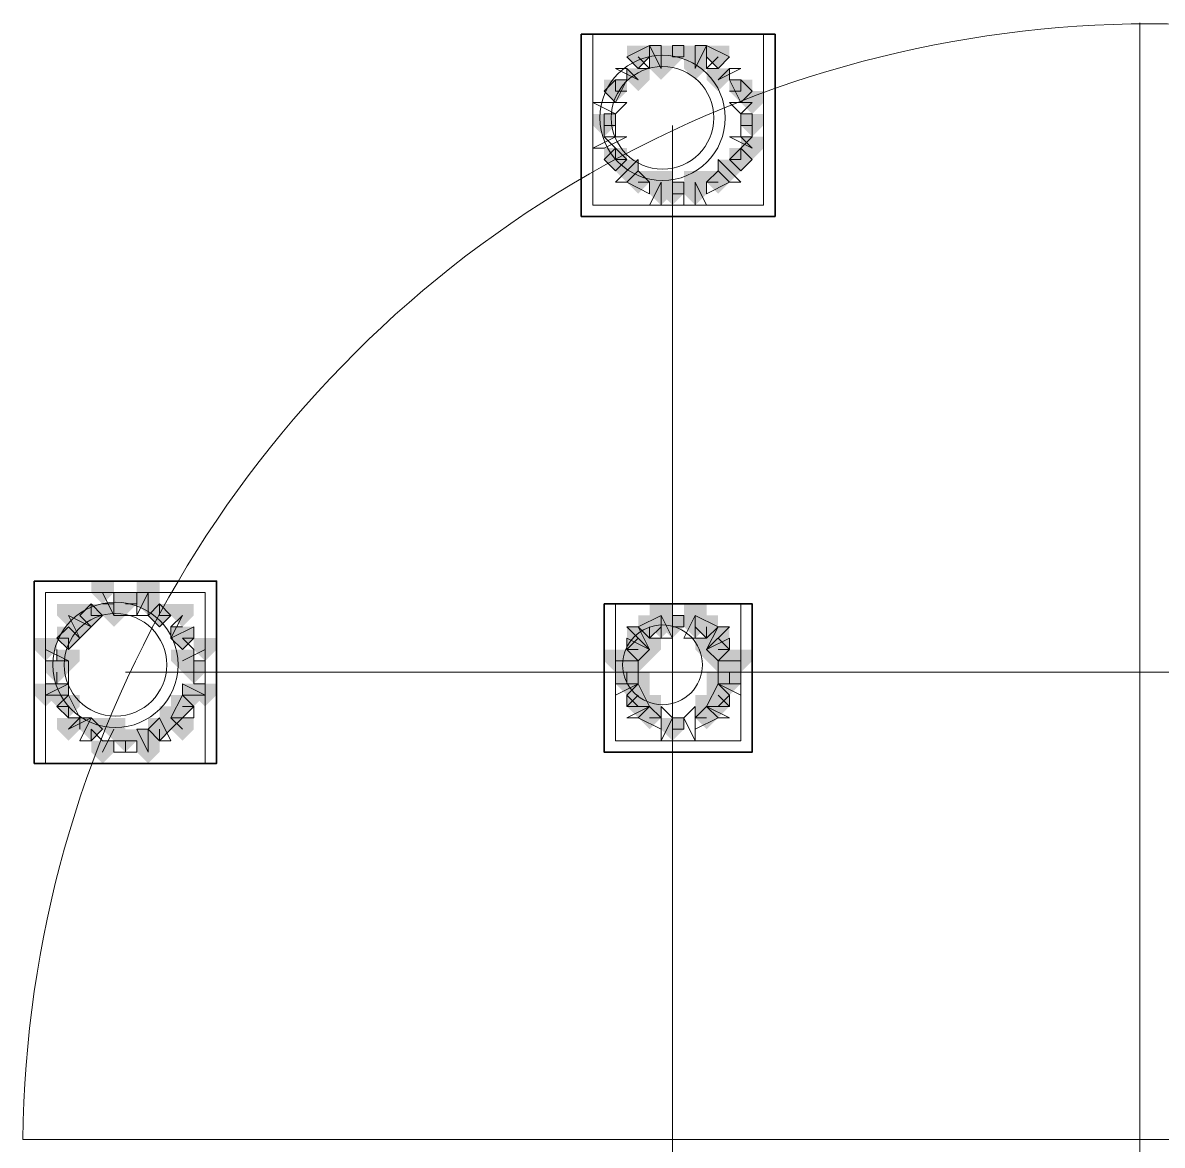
# Model space of a CAD drawing. Header units: millimetres. Extents: x 2315 to 4619, y 1334 to 1897.
# Drawn here: x 4068.01 to 4074.12, y 1541.67 to 1547.68 of the extents above; entities that cross this region are included whole.
import ezdxf

# ---------------------------------------------------------------- set-up
doc = ezdxf.new("R2010")
doc.units = ezdxf.units.MM
for name, color, linetype, true_color in [('PDF_10', 7, 'Continuous', 0x00b85c), ('PDF_AXIS', 7, 'Continuous', 0x00b85c), ('PDF_柱构件', 7, 'Continuous', 0x00b85c), ('PDF_转运站初步方案', 7, 'Continuous', 0x00b85c)]:
    doc.layers.add(name, color=color, linetype=linetype, true_color=true_color)
doc.layers.add('PDF_中心线层', color=1, linetype='Continuous')
doc.layers.add('PDF_粗实线层', color=7, linetype='Continuous')

msp = doc.modelspace()

# ---------------------------------------------------------------- hatches: boundary and pattern name
at = {"layer": 'PDF_10', "transparency": 33554559}
for points in [[(4071.3107, 1547.5601), (4071.2496, 1547.5601), (4071.2496, 1547.499), (4071.3107, 1547.4379), (4071.3718, 1547.499), (4071.3718, 1547.5601)], [(4071.3107, 1547.5601), (4071.2496, 1547.5601), (4071.2496, 1547.499), (4071.3107, 1547.4379), (4071.3718, 1547.499), (4071.3718, 1547.5601)], [(4071.4939, 1547.5601), (4071.4329, 1547.5601), (4071.4329, 1547.499), (4071.4939, 1547.4379), (4071.555, 1547.499), (4071.555, 1547.5601)], [(4071.4939, 1547.5601), (4071.4329, 1547.5601), (4071.4329, 1547.499), (4071.4939, 1547.4379), (4071.555, 1547.499), (4071.555, 1547.5601)], [(4071.7383, 1547.5601), (4071.6772, 1547.5601), (4071.6772, 1547.499), (4071.7383, 1547.4379), (4071.7993, 1547.499), (4071.7993, 1547.5601)], [(4071.7383, 1547.5601), (4071.6772, 1547.5601), (4071.6772, 1547.499), (4071.7383, 1547.4379), (4071.7993, 1547.499), (4071.7993, 1547.5601)], [(4071.1885, 1547.3768), (4071.1275, 1547.3768), (4071.1275, 1547.3157), (4071.1885, 1547.2547), (4071.2496, 1547.3157), (4071.2496, 1547.3768)], [(4071.1885, 1547.3768), (4071.1275, 1547.3768), (4071.1275, 1547.3157), (4071.1885, 1547.2547), (4071.2496, 1547.3157), (4071.2496, 1547.3768)], [(4071.8604, 1547.3768), (4071.7993, 1547.3768), (4071.7993, 1547.3157), (4071.8604, 1547.2547), (4071.9215, 1547.3157), (4071.9215, 1547.3768)], [(4071.8604, 1547.3768), (4071.7993, 1547.3768), (4071.7993, 1547.3157), (4071.8604, 1547.2547), (4071.9215, 1547.3157), (4071.9215, 1547.3768)], [(4071.1275, 1547.1936), (4071.0664, 1547.1936), (4071.0664, 1547.1325), (4071.1275, 1547.0714), (4071.1885, 1547.1325), (4071.1885, 1547.1936)], [(4071.1275, 1547.1936), (4071.0664, 1547.1936), (4071.0664, 1547.1325), (4071.1275, 1547.0714), (4071.1885, 1547.1325), (4071.1885, 1547.1936)], [(4071.9215, 1547.1936), (4071.8604, 1547.1936), (4071.8604, 1547.1325), (4071.9215, 1547.0714), (4071.9826, 1547.1325), (4071.9826, 1547.1936)], [(4071.9215, 1547.1936), (4071.8604, 1547.1936), (4071.8604, 1547.1325), (4071.9215, 1547.0714), (4071.9826, 1547.1325), (4071.9826, 1547.1936)], [(4071.1885, 1547.0103), (4071.1275, 1547.0103), (4071.1275, 1546.9493), (4071.1885, 1546.8882), (4071.2496, 1546.9493), (4071.2496, 1547.0103)], [(4071.1885, 1547.0103), (4071.1275, 1547.0103), (4071.1275, 1546.9493), (4071.1885, 1546.8882), (4071.2496, 1546.9493), (4071.2496, 1547.0103)], [(4071.8604, 1547.0103), (4071.7993, 1547.0103), (4071.7993, 1546.9493), (4071.8604, 1546.8882), (4071.9215, 1546.9493), (4071.9215, 1547.0103)], [(4071.8604, 1547.0103), (4071.7993, 1547.0103), (4071.7993, 1546.9493), (4071.8604, 1546.8882), (4071.9215, 1546.9493), (4071.9215, 1547.0103)], [(4071.3107, 1546.8882), (4071.2496, 1546.8882), (4071.2496, 1546.8271), (4071.3107, 1546.766), (4071.3718, 1546.8271), (4071.3718, 1546.8882)], [(4071.3107, 1546.8882), (4071.2496, 1546.8882), (4071.2496, 1546.8271), (4071.3107, 1546.766), (4071.3718, 1546.8271), (4071.3718, 1546.8882)], [(4071.7383, 1546.8882), (4071.6772, 1546.8882), (4071.6772, 1546.8271), (4071.7383, 1546.766), (4071.7993, 1546.8271), (4071.7993, 1546.8882)], [(4071.7383, 1546.8882), (4071.6772, 1546.8882), (4071.6772, 1546.8271), (4071.7383, 1546.766), (4071.7993, 1546.8271), (4071.7993, 1546.8882)], [(4071.4939, 1546.8271), (4071.4329, 1546.8271), (4071.4329, 1546.766), (4071.4939, 1546.7049), (4071.555, 1546.766), (4071.555, 1546.8271)], [(4071.4939, 1546.8271), (4071.4329, 1546.8271), (4071.4329, 1546.766), (4071.4939, 1546.7049), (4071.555, 1546.766), (4071.555, 1546.8271)], [(4071.4939, 1546.8271), (4071.4329, 1546.8271), (4071.4329, 1546.766), (4071.4939, 1546.7049), (4071.555, 1546.766), (4071.555, 1546.8271)], [(4068.562, 1544.6282), (4068.501, 1544.6282), (4068.501, 1544.5671), (4068.562, 1544.506), (4068.6231, 1544.5671), (4068.6231, 1544.6282)], [(4068.562, 1544.6282), (4068.501, 1544.6282), (4068.501, 1544.5671), (4068.562, 1544.506), (4068.6231, 1544.5671), (4068.6231, 1544.6282)], [(4068.562, 1544.6282), (4068.501, 1544.6282), (4068.501, 1544.5671), (4068.562, 1544.506), (4068.6231, 1544.5671), (4068.6231, 1544.6282)], [(4068.3788, 1544.5671), (4068.3177, 1544.5671), (4068.3177, 1544.506), (4068.3788, 1544.4449), (4068.4399, 1544.506), (4068.4399, 1544.5671)], [(4068.3788, 1544.5671), (4068.3177, 1544.5671), (4068.3177, 1544.506), (4068.3788, 1544.4449), (4068.4399, 1544.506), (4068.4399, 1544.5671)], [(4068.7453, 1544.5671), (4068.6842, 1544.5671), (4068.6842, 1544.506), (4068.7453, 1544.4449), (4068.8064, 1544.506), (4068.8064, 1544.5671)], [(4068.7453, 1544.5671), (4068.6842, 1544.5671), (4068.6842, 1544.506), (4068.7453, 1544.4449), (4068.8064, 1544.506), (4068.8064, 1544.5671)], [(4071.3718, 1544.506), (4071.3107, 1544.506), (4071.3107, 1544.4449), (4071.3718, 1544.3839), (4071.4329, 1544.4449), (4071.4329, 1544.506)], [(4071.3718, 1544.506), (4071.3107, 1544.506), (4071.3107, 1544.4449), (4071.3718, 1544.3839), (4071.4329, 1544.4449), (4071.4329, 1544.506)], [(4071.4939, 1544.506), (4071.4329, 1544.506), (4071.4329, 1544.4449), (4071.4939, 1544.3839), (4071.555, 1544.4449), (4071.555, 1544.506)], [(4071.4939, 1544.506), (4071.4329, 1544.506), (4071.4329, 1544.4449), (4071.4939, 1544.3839), (4071.555, 1544.4449), (4071.555, 1544.506)], [(4071.6772, 1544.506), (4071.6161, 1544.506), (4071.6161, 1544.4449), (4071.6772, 1544.3839), (4071.7383, 1544.4449), (4071.7383, 1544.506)], [(4071.6772, 1544.506), (4071.6161, 1544.506), (4071.6161, 1544.4449), (4071.6772, 1544.3839), (4071.7383, 1544.4449), (4071.7383, 1544.506)], [(4068.2566, 1544.4449), (4068.1956, 1544.4449), (4068.1956, 1544.3839), (4068.2566, 1544.3228), (4068.3177, 1544.3839), (4068.3177, 1544.4449)], [(4068.2566, 1544.4449), (4068.1956, 1544.4449), (4068.1956, 1544.3839), (4068.2566, 1544.3228), (4068.3177, 1544.3839), (4068.3177, 1544.4449)], [(4068.8675, 1544.4449), (4068.8064, 1544.4449), (4068.8064, 1544.3839), (4068.8675, 1544.3228), (4068.9285, 1544.3839), (4068.9285, 1544.4449)], [(4068.8675, 1544.4449), (4068.8064, 1544.4449), (4068.8064, 1544.3839), (4068.8675, 1544.3228), (4068.9285, 1544.3839), (4068.9285, 1544.4449)], [(4071.3107, 1544.3839), (4071.2496, 1544.3839), (4071.2496, 1544.3228), (4071.3107, 1544.2617), (4071.3718, 1544.3228), (4071.3718, 1544.3839)], [(4071.3107, 1544.3839), (4071.2496, 1544.3839), (4071.2496, 1544.3228), (4071.3107, 1544.2617), (4071.3718, 1544.3228), (4071.3718, 1544.3839)], [(4071.7383, 1544.3839), (4071.6772, 1544.3839), (4071.6772, 1544.3228), (4071.7383, 1544.2617), (4071.7993, 1544.3228), (4071.7993, 1544.3839)], [(4071.7383, 1544.3839), (4071.6772, 1544.3839), (4071.6772, 1544.3228), (4071.7383, 1544.2617), (4071.7993, 1544.3228), (4071.7993, 1544.3839)], [(4068.1956, 1544.2617), (4068.1345, 1544.2617), (4068.1345, 1544.2006), (4068.1956, 1544.1395), (4068.2566, 1544.2006), (4068.2566, 1544.2617)], [(4068.1956, 1544.2617), (4068.1345, 1544.2617), (4068.1345, 1544.2006), (4068.1956, 1544.1395), (4068.2566, 1544.2006), (4068.2566, 1544.2617)], [(4068.1956, 1544.2617), (4068.1345, 1544.2617), (4068.1345, 1544.2006), (4068.1956, 1544.1395), (4068.2566, 1544.2006), (4068.2566, 1544.2617)], [(4068.9285, 1544.2617), (4068.8675, 1544.2617), (4068.8675, 1544.2006), (4068.9285, 1544.1395), (4068.9896, 1544.2006), (4068.9896, 1544.2617)], [(4068.9285, 1544.2617), (4068.8675, 1544.2617), (4068.8675, 1544.2006), (4068.9285, 1544.1395), (4068.9896, 1544.2006), (4068.9896, 1544.2617)], [(4071.2496, 1544.2617), (4071.1885, 1544.2617), (4071.1885, 1544.2006), (4071.2496, 1544.1395), (4071.3107, 1544.2006), (4071.3107, 1544.2617)], [(4071.2496, 1544.2617), (4071.1885, 1544.2617), (4071.1885, 1544.2006), (4071.2496, 1544.1395), (4071.3107, 1544.2006), (4071.3107, 1544.2617)], [(4071.2496, 1544.2617), (4071.1885, 1544.2617), (4071.1885, 1544.2006), (4071.2496, 1544.1395), (4071.3107, 1544.2006), (4071.3107, 1544.2617)], [(4071.7993, 1544.2617), (4071.7383, 1544.2617), (4071.7383, 1544.2006), (4071.7993, 1544.1395), (4071.8604, 1544.2006), (4071.8604, 1544.2617)], [(4071.7993, 1544.2617), (4071.7383, 1544.2617), (4071.7383, 1544.2006), (4071.7993, 1544.1395), (4071.8604, 1544.2006), (4071.8604, 1544.2617)], [(4071.7993, 1544.2617), (4071.7383, 1544.2617), (4071.7383, 1544.2006), (4071.7993, 1544.1395), (4071.8604, 1544.2006), (4071.8604, 1544.2617)], [(4071.3107, 1544.1395), (4071.2496, 1544.1395), (4071.2496, 1544.0784), (4071.3107, 1544.0174), (4071.3718, 1544.0784), (4071.3718, 1544.1395)], [(4071.3107, 1544.1395), (4071.2496, 1544.1395), (4071.2496, 1544.0784), (4071.3107, 1544.0174), (4071.3718, 1544.0784), (4071.3718, 1544.1395)], [(4071.7383, 1544.1395), (4071.6772, 1544.1395), (4071.6772, 1544.0784), (4071.7383, 1544.0174), (4071.7993, 1544.0784), (4071.7993, 1544.1395)], [(4071.7383, 1544.1395), (4071.6772, 1544.1395), (4071.6772, 1544.0784), (4071.7383, 1544.0174), (4071.7993, 1544.0784), (4071.7993, 1544.1395)], [(4068.2566, 1544.0784), (4068.1956, 1544.0784), (4068.1956, 1544.0174), (4068.2566, 1543.9563), (4068.3177, 1544.0174), (4068.3177, 1544.0784)], [(4068.2566, 1544.0784), (4068.1956, 1544.0784), (4068.1956, 1544.0174), (4068.2566, 1543.9563), (4068.3177, 1544.0174), (4068.3177, 1544.0784)], [(4068.8675, 1544.0784), (4068.8064, 1544.0784), (4068.8064, 1544.0174), (4068.8675, 1543.9563), (4068.9285, 1544.0174), (4068.9285, 1544.0784)], [(4068.8675, 1544.0784), (4068.8064, 1544.0784), (4068.8064, 1544.0174), (4068.8675, 1543.9563), (4068.9285, 1544.0174), (4068.9285, 1544.0784)], [(4071.3718, 1544.0174), (4071.3107, 1544.0174), (4071.3107, 1543.9563), (4071.3718, 1543.8952), (4071.4329, 1543.9563), (4071.4329, 1544.0174)], [(4071.3718, 1544.0174), (4071.3107, 1544.0174), (4071.3107, 1543.9563), (4071.3718, 1543.8952), (4071.4329, 1543.9563), (4071.4329, 1544.0174)], [(4071.3718, 1544.0174), (4071.3107, 1544.0174), (4071.3107, 1543.9563), (4071.3718, 1543.8952), (4071.4329, 1543.9563), (4071.4329, 1544.0174)], [(4071.6772, 1544.0174), (4071.6161, 1544.0174), (4071.6161, 1543.9563), (4071.6772, 1543.8952), (4071.7383, 1543.9563), (4071.7383, 1544.0174)], [(4071.6772, 1544.0174), (4071.6161, 1544.0174), (4071.6161, 1543.9563), (4071.6772, 1543.8952), (4071.7383, 1543.9563), (4071.7383, 1544.0174)], [(4071.6772, 1544.0174), (4071.6161, 1544.0174), (4071.6161, 1543.9563), (4071.6772, 1543.8952), (4071.7383, 1543.9563), (4071.7383, 1544.0174)], [(4068.3788, 1543.9563), (4068.3177, 1543.9563), (4068.3177, 1543.8952), (4068.3788, 1543.8341), (4068.4399, 1543.8952), (4068.4399, 1543.9563)], [(4068.3788, 1543.9563), (4068.3177, 1543.9563), (4068.3177, 1543.8952), (4068.3788, 1543.8341), (4068.4399, 1543.8952), (4068.4399, 1543.9563)], [(4068.7453, 1543.9563), (4068.6842, 1543.9563), (4068.6842, 1543.8952), (4068.7453, 1543.8341), (4068.8064, 1543.8952), (4068.8064, 1543.9563)], [(4068.7453, 1543.9563), (4068.6842, 1543.9563), (4068.6842, 1543.8952), (4068.7453, 1543.8341), (4068.8064, 1543.8952), (4068.8064, 1543.9563)], [(4071.4939, 1543.9563), (4071.4329, 1543.9563), (4071.4329, 1543.8952), (4071.4939, 1543.8341), (4071.555, 1543.8952), (4071.555, 1543.9563)], [(4071.4939, 1543.9563), (4071.4329, 1543.9563), (4071.4329, 1543.8952), (4071.4939, 1543.8341), (4071.555, 1543.8952), (4071.555, 1543.9563)], [(4068.562, 1543.8952), (4068.501, 1543.8952), (4068.501, 1543.8341), (4068.562, 1543.773), (4068.6231, 1543.8341), (4068.6231, 1543.8952)], [(4068.562, 1543.8952), (4068.501, 1543.8952), (4068.501, 1543.8341), (4068.562, 1543.773), (4068.6231, 1543.8341), (4068.6231, 1543.8952)]]:
    msp.add_hatch(color=256, dxfattribs=at).paths.add_polyline_path(points)
at = {"layer": 'PDF_柱构件', "transparency": 33554559}
for points in [[(4071.4329, 1547.5601), (4071.3718, 1547.5601), (4071.3718, 1547.499), (4071.4329, 1547.4379), (4071.4939, 1547.499), (4071.4939, 1547.5601)], [(4071.6161, 1547.5601), (4071.555, 1547.5601), (4071.555, 1547.499), (4071.6161, 1547.4379), (4071.6772, 1547.499), (4071.6772, 1547.5601)], [(4071.4329, 1547.499), (4071.3718, 1547.499), (4071.3718, 1547.4379), (4071.4329, 1547.3768), (4071.4939, 1547.4379), (4071.4939, 1547.499)], [(4071.6161, 1547.499), (4071.555, 1547.499), (4071.555, 1547.4379), (4071.6161, 1547.3768), (4071.6772, 1547.4379), (4071.6772, 1547.499)], [(4071.3107, 1547.4379), (4071.2496, 1547.4379), (4071.2496, 1547.3768), (4071.3107, 1547.3157), (4071.3718, 1547.3768), (4071.3718, 1547.4379)], [(4071.7383, 1547.4379), (4071.6772, 1547.4379), (4071.6772, 1547.3768), (4071.7383, 1547.3157), (4071.7993, 1547.3768), (4071.7993, 1547.4379)], [(4071.9215, 1547.3157), (4071.8604, 1547.3157), (4071.8604, 1547.2547), (4071.9215, 1547.1936), (4071.9826, 1547.2547), (4071.9826, 1547.3157)], [(4071.9215, 1547.0714), (4071.8604, 1547.0714), (4071.8604, 1547.0103), (4071.9215, 1546.9493), (4071.9826, 1547.0103), (4071.9826, 1547.0714)], [(4071.2496, 1546.9493), (4071.1885, 1546.9493), (4071.1885, 1546.8882), (4071.2496, 1546.8271), (4071.3107, 1546.8882), (4071.3107, 1546.9493)], [(4071.7993, 1546.9493), (4071.7383, 1546.9493), (4071.7383, 1546.8882), (4071.7993, 1546.8271), (4071.8604, 1546.8882), (4071.8604, 1546.9493)], [(4071.4329, 1546.8882), (4071.3718, 1546.8882), (4071.3718, 1546.8271), (4071.4329, 1546.766), (4071.4939, 1546.8271), (4071.4939, 1546.8882)], [(4071.6161, 1546.8882), (4071.555, 1546.8882), (4071.555, 1546.8271), (4071.6161, 1546.766), (4071.6772, 1546.8271), (4071.6772, 1546.8882)], [(4071.4329, 1546.8271), (4071.3718, 1546.8271), (4071.3718, 1546.766), (4071.4329, 1546.7049), (4071.4939, 1546.766), (4071.4939, 1546.8271)], [(4071.6161, 1546.8271), (4071.555, 1546.8271), (4071.555, 1546.766), (4071.6161, 1546.7049), (4071.6772, 1546.766), (4071.6772, 1546.8271)], [(4068.4399, 1544.6893), (4068.3788, 1544.6893), (4068.3788, 1544.6282), (4068.4399, 1544.5671), (4068.501, 1544.6282), (4068.501, 1544.6893)], [(4068.6842, 1544.6893), (4068.6231, 1544.6893), (4068.6231, 1544.6282), (4068.6842, 1544.5671), (4068.7453, 1544.6282), (4068.7453, 1544.6893)], [(4068.6842, 1544.6282), (4068.6231, 1544.6282), (4068.6231, 1544.5671), (4068.6842, 1544.506), (4068.7453, 1544.5671), (4068.7453, 1544.6282)], [(4068.2566, 1544.5671), (4068.1956, 1544.5671), (4068.1956, 1544.506), (4068.2566, 1544.4449), (4068.3177, 1544.506), (4068.3177, 1544.5671)], [(4068.501, 1544.5671), (4068.4399, 1544.5671), (4068.4399, 1544.506), (4068.501, 1544.4449), (4068.562, 1544.506), (4068.562, 1544.5671)], [(4068.8675, 1544.5671), (4068.8064, 1544.5671), (4068.8064, 1544.506), (4068.8675, 1544.4449), (4068.9285, 1544.506), (4068.9285, 1544.5671)], [(4071.4329, 1544.5671), (4071.3718, 1544.5671), (4071.3718, 1544.506), (4071.4329, 1544.4449), (4071.4939, 1544.506), (4071.4939, 1544.5671)], [(4071.6161, 1544.5671), (4071.555, 1544.5671), (4071.555, 1544.506), (4071.6161, 1544.4449), (4071.6772, 1544.506), (4071.6772, 1544.5671)], [(4068.3177, 1544.506), (4068.2566, 1544.506), (4068.2566, 1544.4449), (4068.3177, 1544.3839), (4068.3788, 1544.4449), (4068.3788, 1544.506)], [(4071.4329, 1544.506), (4071.3718, 1544.506), (4071.3718, 1544.4449), (4071.4329, 1544.3839), (4071.4939, 1544.4449), (4071.4939, 1544.506)], [(4071.6161, 1544.506), (4071.555, 1544.506), (4071.555, 1544.4449), (4071.6161, 1544.3839), (4071.6772, 1544.4449), (4071.6772, 1544.506)], [(4071.3107, 1544.4449), (4071.2496, 1544.4449), (4071.2496, 1544.3839), (4071.3107, 1544.3228), (4071.3718, 1544.3839), (4071.3718, 1544.4449)], [(4071.7383, 1544.4449), (4071.6772, 1544.4449), (4071.6772, 1544.3839), (4071.7383, 1544.3228), (4071.7993, 1544.3839), (4071.7993, 1544.4449)], [(4068.1345, 1544.3839), (4068.0734, 1544.3839), (4068.0734, 1544.3228), (4068.1345, 1544.2617), (4068.1956, 1544.3228), (4068.1956, 1544.3839)], [(4068.9896, 1544.3839), (4068.9285, 1544.3839), (4068.9285, 1544.3228), (4068.9896, 1544.2617), (4069.0507, 1544.3228), (4069.0507, 1544.3839)], [(4071.3718, 1544.3839), (4071.3107, 1544.3839), (4071.3107, 1544.3228), (4071.3718, 1544.2617), (4071.4329, 1544.3228), (4071.4329, 1544.3839)], [(4071.6772, 1544.3839), (4071.6161, 1544.3839), (4071.6161, 1544.3228), (4071.6772, 1544.2617), (4071.7383, 1544.3228), (4071.7383, 1544.3839)], [(4068.2566, 1544.3228), (4068.1956, 1544.3228), (4068.1956, 1544.2617), (4068.2566, 1544.2006), (4068.3177, 1544.2617), (4068.3177, 1544.3228)], [(4068.8675, 1544.3228), (4068.8064, 1544.3228), (4068.8064, 1544.2617), (4068.8675, 1544.2006), (4068.9285, 1544.2617), (4068.9285, 1544.3228)], [(4071.1885, 1544.3228), (4071.1275, 1544.3228), (4071.1275, 1544.2617), (4071.1885, 1544.2006), (4071.2496, 1544.2617), (4071.2496, 1544.3228)], [(4071.2496, 1544.3228), (4071.1885, 1544.3228), (4071.1885, 1544.2617), (4071.2496, 1544.2006), (4071.3107, 1544.2617), (4071.3107, 1544.3228)], [(4071.3107, 1544.3228), (4071.2496, 1544.3228), (4071.2496, 1544.2617), (4071.3107, 1544.2006), (4071.3718, 1544.2617), (4071.3718, 1544.3228)], [(4071.7383, 1544.3228), (4071.6772, 1544.3228), (4071.6772, 1544.2617), (4071.7383, 1544.2006), (4071.7993, 1544.2617), (4071.7993, 1544.3228)], [(4071.7993, 1544.3228), (4071.7383, 1544.3228), (4071.7383, 1544.2617), (4071.7993, 1544.2006), (4071.8604, 1544.2617), (4071.8604, 1544.3228)], [(4071.8604, 1544.3228), (4071.7993, 1544.3228), (4071.7993, 1544.2617), (4071.8604, 1544.2006), (4071.9215, 1544.2617), (4071.9215, 1544.3228)], [(4071.2496, 1544.2006), (4071.1885, 1544.2006), (4071.1885, 1544.1395), (4071.2496, 1544.0784), (4071.3107, 1544.1395), (4071.3107, 1544.2006)], [(4071.3107, 1544.2006), (4071.2496, 1544.2006), (4071.2496, 1544.1395), (4071.3107, 1544.0784), (4071.3718, 1544.1395), (4071.3718, 1544.2006)], [(4071.7383, 1544.2006), (4071.6772, 1544.2006), (4071.6772, 1544.1395), (4071.7383, 1544.0784), (4071.7993, 1544.1395), (4071.7993, 1544.2006)], [(4071.7993, 1544.2006), (4071.7383, 1544.2006), (4071.7383, 1544.1395), (4071.7993, 1544.0784), (4071.8604, 1544.1395), (4071.8604, 1544.2006)], [(4068.1345, 1544.1395), (4068.0734, 1544.1395), (4068.0734, 1544.0784), (4068.1345, 1544.0174), (4068.1956, 1544.0784), (4068.1956, 1544.1395)], [(4068.1956, 1544.1395), (4068.1345, 1544.1395), (4068.1345, 1544.0784), (4068.1956, 1544.0174), (4068.2566, 1544.0784), (4068.2566, 1544.1395)], [(4068.9285, 1544.1395), (4068.8675, 1544.1395), (4068.8675, 1544.0784), (4068.9285, 1544.0174), (4068.9896, 1544.0784), (4068.9896, 1544.1395)], [(4068.9896, 1544.1395), (4068.9285, 1544.1395), (4068.9285, 1544.0784), (4068.9896, 1544.0174), (4069.0507, 1544.0784), (4069.0507, 1544.1395)], [(4071.3107, 1544.0784), (4071.2496, 1544.0784), (4071.2496, 1544.0174), (4071.3107, 1543.9563), (4071.3718, 1544.0174), (4071.3718, 1544.0784)], [(4071.3718, 1544.0784), (4071.3107, 1544.0784), (4071.3107, 1544.0174), (4071.3718, 1543.9563), (4071.4329, 1544.0174), (4071.4329, 1544.0784)], [(4071.6772, 1544.0784), (4071.6161, 1544.0784), (4071.6161, 1544.0174), (4071.6772, 1543.9563), (4071.7383, 1544.0174), (4071.7383, 1544.0784)], [(4071.7383, 1544.0784), (4071.6772, 1544.0784), (4071.6772, 1544.0174), (4071.7383, 1543.9563), (4071.7993, 1544.0174), (4071.7993, 1544.0784)], [(4068.8064, 1544.0174), (4068.7453, 1544.0174), (4068.7453, 1543.9563), (4068.8064, 1543.8952), (4068.8675, 1543.9563), (4068.8675, 1544.0174)], [(4068.2566, 1543.9563), (4068.1956, 1543.9563), (4068.1956, 1543.8952), (4068.2566, 1543.8341), (4068.3177, 1543.8952), (4068.3177, 1543.9563)], [(4068.501, 1543.9563), (4068.4399, 1543.9563), (4068.4399, 1543.8952), (4068.501, 1543.8341), (4068.562, 1543.8952), (4068.562, 1543.9563)], [(4068.8675, 1543.9563), (4068.8064, 1543.9563), (4068.8064, 1543.8952), (4068.8675, 1543.8341), (4068.9285, 1543.8952), (4068.9285, 1543.9563)], [(4068.6842, 1543.8952), (4068.6231, 1543.8952), (4068.6231, 1543.8341), (4068.6842, 1543.773), (4068.7453, 1543.8341), (4068.7453, 1543.8952)], [(4068.4399, 1543.8341), (4068.3788, 1543.8341), (4068.3788, 1543.773), (4068.4399, 1543.712), (4068.501, 1543.773), (4068.501, 1543.8341)], [(4068.6842, 1543.8341), (4068.6231, 1543.8341), (4068.6231, 1543.773), (4068.6842, 1543.712), (4068.7453, 1543.773), (4068.7453, 1543.8341)]]:
    msp.add_hatch(color=256, dxfattribs=at).paths.add_polyline_path(points)
at = {"layer": 'PDF_转运站初步方案', "transparency": 33554559}
for points in [[(4071.3107, 1547.5601), (4071.2496, 1547.5601), (4071.2496, 1547.499), (4071.3107, 1547.4379), (4071.3718, 1547.499), (4071.3718, 1547.5601)], [(4071.3107, 1547.5601), (4071.2496, 1547.5601), (4071.2496, 1547.499), (4071.3107, 1547.4379), (4071.3718, 1547.499), (4071.3718, 1547.5601)], [(4071.4939, 1547.5601), (4071.4329, 1547.5601), (4071.4329, 1547.499), (4071.4939, 1547.4379), (4071.555, 1547.499), (4071.555, 1547.5601)], [(4071.4939, 1547.5601), (4071.4329, 1547.5601), (4071.4329, 1547.499), (4071.4939, 1547.4379), (4071.555, 1547.499), (4071.555, 1547.5601)], [(4071.7383, 1547.5601), (4071.6772, 1547.5601), (4071.6772, 1547.499), (4071.7383, 1547.4379), (4071.7993, 1547.499), (4071.7993, 1547.5601)], [(4071.7383, 1547.5601), (4071.6772, 1547.5601), (4071.6772, 1547.499), (4071.7383, 1547.4379), (4071.7993, 1547.499), (4071.7993, 1547.5601)], [(4071.1885, 1547.3768), (4071.1275, 1547.3768), (4071.1275, 1547.3157), (4071.1885, 1547.2547), (4071.2496, 1547.3157), (4071.2496, 1547.3768)], [(4071.1885, 1547.3768), (4071.1275, 1547.3768), (4071.1275, 1547.3157), (4071.1885, 1547.2547), (4071.2496, 1547.3157), (4071.2496, 1547.3768)], [(4071.8604, 1547.3768), (4071.7993, 1547.3768), (4071.7993, 1547.3157), (4071.8604, 1547.2547), (4071.9215, 1547.3157), (4071.9215, 1547.3768)], [(4071.8604, 1547.3768), (4071.7993, 1547.3768), (4071.7993, 1547.3157), (4071.8604, 1547.2547), (4071.9215, 1547.3157), (4071.9215, 1547.3768)], [(4071.1275, 1547.1936), (4071.0664, 1547.1936), (4071.0664, 1547.1325), (4071.1275, 1547.0714), (4071.1885, 1547.1325), (4071.1885, 1547.1936)], [(4071.1275, 1547.1936), (4071.0664, 1547.1936), (4071.0664, 1547.1325), (4071.1275, 1547.0714), (4071.1885, 1547.1325), (4071.1885, 1547.1936)], [(4071.9215, 1547.1936), (4071.8604, 1547.1936), (4071.8604, 1547.1325), (4071.9215, 1547.0714), (4071.9826, 1547.1325), (4071.9826, 1547.1936)], [(4071.9215, 1547.1936), (4071.8604, 1547.1936), (4071.8604, 1547.1325), (4071.9215, 1547.0714), (4071.9826, 1547.1325), (4071.9826, 1547.1936)], [(4071.1885, 1547.0103), (4071.1275, 1547.0103), (4071.1275, 1546.9493), (4071.1885, 1546.8882), (4071.2496, 1546.9493), (4071.2496, 1547.0103)], [(4071.1885, 1547.0103), (4071.1275, 1547.0103), (4071.1275, 1546.9493), (4071.1885, 1546.8882), (4071.2496, 1546.9493), (4071.2496, 1547.0103)], [(4071.8604, 1547.0103), (4071.7993, 1547.0103), (4071.7993, 1546.9493), (4071.8604, 1546.8882), (4071.9215, 1546.9493), (4071.9215, 1547.0103)], [(4071.8604, 1547.0103), (4071.7993, 1547.0103), (4071.7993, 1546.9493), (4071.8604, 1546.8882), (4071.9215, 1546.9493), (4071.9215, 1547.0103)], [(4071.3107, 1546.8882), (4071.2496, 1546.8882), (4071.2496, 1546.8271), (4071.3107, 1546.766), (4071.3718, 1546.8271), (4071.3718, 1546.8882)], [(4071.3107, 1546.8882), (4071.2496, 1546.8882), (4071.2496, 1546.8271), (4071.3107, 1546.766), (4071.3718, 1546.8271), (4071.3718, 1546.8882)], [(4071.7383, 1546.8882), (4071.6772, 1546.8882), (4071.6772, 1546.8271), (4071.7383, 1546.766), (4071.7993, 1546.8271), (4071.7993, 1546.8882)], [(4071.7383, 1546.8882), (4071.6772, 1546.8882), (4071.6772, 1546.8271), (4071.7383, 1546.766), (4071.7993, 1546.8271), (4071.7993, 1546.8882)], [(4071.4939, 1546.8271), (4071.4329, 1546.8271), (4071.4329, 1546.766), (4071.4939, 1546.7049), (4071.555, 1546.766), (4071.555, 1546.8271)], [(4071.4939, 1546.8271), (4071.4329, 1546.8271), (4071.4329, 1546.766), (4071.4939, 1546.7049), (4071.555, 1546.766), (4071.555, 1546.8271)], [(4068.562, 1544.6282), (4068.501, 1544.6282), (4068.501, 1544.5671), (4068.562, 1544.506), (4068.6231, 1544.5671), (4068.6231, 1544.6282)], [(4068.562, 1544.6282), (4068.501, 1544.6282), (4068.501, 1544.5671), (4068.562, 1544.506), (4068.6231, 1544.5671), (4068.6231, 1544.6282)], [(4068.3788, 1544.5671), (4068.3177, 1544.5671), (4068.3177, 1544.506), (4068.3788, 1544.4449), (4068.4399, 1544.506), (4068.4399, 1544.5671)], [(4068.3788, 1544.5671), (4068.3177, 1544.5671), (4068.3177, 1544.506), (4068.3788, 1544.4449), (4068.4399, 1544.506), (4068.4399, 1544.5671)], [(4068.7453, 1544.5671), (4068.6842, 1544.5671), (4068.6842, 1544.506), (4068.7453, 1544.4449), (4068.8064, 1544.506), (4068.8064, 1544.5671)], [(4068.7453, 1544.5671), (4068.6842, 1544.5671), (4068.6842, 1544.506), (4068.7453, 1544.4449), (4068.8064, 1544.506), (4068.8064, 1544.5671)], [(4071.3718, 1544.506), (4071.3107, 1544.506), (4071.3107, 1544.4449), (4071.3718, 1544.3839), (4071.4329, 1544.4449), (4071.4329, 1544.506)], [(4071.3718, 1544.506), (4071.3107, 1544.506), (4071.3107, 1544.4449), (4071.3718, 1544.3839), (4071.4329, 1544.4449), (4071.4329, 1544.506)], [(4071.4939, 1544.506), (4071.4329, 1544.506), (4071.4329, 1544.4449), (4071.4939, 1544.3839), (4071.555, 1544.4449), (4071.555, 1544.506)], [(4071.4939, 1544.506), (4071.4329, 1544.506), (4071.4329, 1544.4449), (4071.4939, 1544.3839), (4071.555, 1544.4449), (4071.555, 1544.506)], [(4071.6772, 1544.506), (4071.6161, 1544.506), (4071.6161, 1544.4449), (4071.6772, 1544.3839), (4071.7383, 1544.4449), (4071.7383, 1544.506)], [(4071.6772, 1544.506), (4071.6161, 1544.506), (4071.6161, 1544.4449), (4071.6772, 1544.3839), (4071.7383, 1544.4449), (4071.7383, 1544.506)], [(4068.2566, 1544.4449), (4068.1956, 1544.4449), (4068.1956, 1544.3839), (4068.2566, 1544.3228), (4068.3177, 1544.3839), (4068.3177, 1544.4449)], [(4068.2566, 1544.4449), (4068.1956, 1544.4449), (4068.1956, 1544.3839), (4068.2566, 1544.3228), (4068.3177, 1544.3839), (4068.3177, 1544.4449)], [(4068.8675, 1544.4449), (4068.8064, 1544.4449), (4068.8064, 1544.3839), (4068.8675, 1544.3228), (4068.9285, 1544.3839), (4068.9285, 1544.4449)], [(4068.8675, 1544.4449), (4068.8064, 1544.4449), (4068.8064, 1544.3839), (4068.8675, 1544.3228), (4068.9285, 1544.3839), (4068.9285, 1544.4449)], [(4071.3107, 1544.3839), (4071.2496, 1544.3839), (4071.2496, 1544.3228), (4071.3107, 1544.2617), (4071.3718, 1544.3228), (4071.3718, 1544.3839)], [(4071.3107, 1544.3839), (4071.2496, 1544.3839), (4071.2496, 1544.3228), (4071.3107, 1544.2617), (4071.3718, 1544.3228), (4071.3718, 1544.3839)], [(4071.7383, 1544.3839), (4071.6772, 1544.3839), (4071.6772, 1544.3228), (4071.7383, 1544.2617), (4071.7993, 1544.3228), (4071.7993, 1544.3839)], [(4071.7383, 1544.3839), (4071.6772, 1544.3839), (4071.6772, 1544.3228), (4071.7383, 1544.2617), (4071.7993, 1544.3228), (4071.7993, 1544.3839)], [(4068.1956, 1544.2617), (4068.1345, 1544.2617), (4068.1345, 1544.2006), (4068.1956, 1544.1395), (4068.2566, 1544.2006), (4068.2566, 1544.2617)], [(4068.1956, 1544.2617), (4068.1345, 1544.2617), (4068.1345, 1544.2006), (4068.1956, 1544.1395), (4068.2566, 1544.2006), (4068.2566, 1544.2617)], [(4068.9285, 1544.2617), (4068.8675, 1544.2617), (4068.8675, 1544.2006), (4068.9285, 1544.1395), (4068.9896, 1544.2006), (4068.9896, 1544.2617)], [(4068.9285, 1544.2617), (4068.8675, 1544.2617), (4068.8675, 1544.2006), (4068.9285, 1544.1395), (4068.9896, 1544.2006), (4068.9896, 1544.2617)], [(4071.2496, 1544.2617), (4071.1885, 1544.2617), (4071.1885, 1544.2006), (4071.2496, 1544.1395), (4071.3107, 1544.2006), (4071.3107, 1544.2617)], [(4071.2496, 1544.2617), (4071.1885, 1544.2617), (4071.1885, 1544.2006), (4071.2496, 1544.1395), (4071.3107, 1544.2006), (4071.3107, 1544.2617)], [(4071.7993, 1544.2617), (4071.7383, 1544.2617), (4071.7383, 1544.2006), (4071.7993, 1544.1395), (4071.8604, 1544.2006), (4071.8604, 1544.2617)], [(4071.7993, 1544.2617), (4071.7383, 1544.2617), (4071.7383, 1544.2006), (4071.7993, 1544.1395), (4071.8604, 1544.2006), (4071.8604, 1544.2617)], [(4071.3107, 1544.1395), (4071.2496, 1544.1395), (4071.2496, 1544.0784), (4071.3107, 1544.0174), (4071.3718, 1544.0784), (4071.3718, 1544.1395)], [(4071.3107, 1544.1395), (4071.2496, 1544.1395), (4071.2496, 1544.0784), (4071.3107, 1544.0174), (4071.3718, 1544.0784), (4071.3718, 1544.1395)], [(4071.7383, 1544.1395), (4071.6772, 1544.1395), (4071.6772, 1544.0784), (4071.7383, 1544.0174), (4071.7993, 1544.0784), (4071.7993, 1544.1395)], [(4071.7383, 1544.1395), (4071.6772, 1544.1395), (4071.6772, 1544.0784), (4071.7383, 1544.0174), (4071.7993, 1544.0784), (4071.7993, 1544.1395)], [(4068.2566, 1544.0784), (4068.1956, 1544.0784), (4068.1956, 1544.0174), (4068.2566, 1543.9563), (4068.3177, 1544.0174), (4068.3177, 1544.0784)], [(4068.2566, 1544.0784), (4068.1956, 1544.0784), (4068.1956, 1544.0174), (4068.2566, 1543.9563), (4068.3177, 1544.0174), (4068.3177, 1544.0784)], [(4068.8675, 1544.0784), (4068.8064, 1544.0784), (4068.8064, 1544.0174), (4068.8675, 1543.9563), (4068.9285, 1544.0174), (4068.9285, 1544.0784)], [(4068.8675, 1544.0784), (4068.8064, 1544.0784), (4068.8064, 1544.0174), (4068.8675, 1543.9563), (4068.9285, 1544.0174), (4068.9285, 1544.0784)], [(4071.3718, 1544.0174), (4071.3107, 1544.0174), (4071.3107, 1543.9563), (4071.3718, 1543.8952), (4071.4329, 1543.9563), (4071.4329, 1544.0174)], [(4071.3718, 1544.0174), (4071.3107, 1544.0174), (4071.3107, 1543.9563), (4071.3718, 1543.8952), (4071.4329, 1543.9563), (4071.4329, 1544.0174)], [(4071.6772, 1544.0174), (4071.6161, 1544.0174), (4071.6161, 1543.9563), (4071.6772, 1543.8952), (4071.7383, 1543.9563), (4071.7383, 1544.0174)], [(4071.6772, 1544.0174), (4071.6161, 1544.0174), (4071.6161, 1543.9563), (4071.6772, 1543.8952), (4071.7383, 1543.9563), (4071.7383, 1544.0174)], [(4068.3788, 1543.9563), (4068.3177, 1543.9563), (4068.3177, 1543.8952), (4068.3788, 1543.8341), (4068.4399, 1543.8952), (4068.4399, 1543.9563)], [(4068.3788, 1543.9563), (4068.3177, 1543.9563), (4068.3177, 1543.8952), (4068.3788, 1543.8341), (4068.4399, 1543.8952), (4068.4399, 1543.9563)], [(4068.7453, 1543.9563), (4068.6842, 1543.9563), (4068.6842, 1543.8952), (4068.7453, 1543.8341), (4068.8064, 1543.8952), (4068.8064, 1543.9563)], [(4068.7453, 1543.9563), (4068.6842, 1543.9563), (4068.6842, 1543.8952), (4068.7453, 1543.8341), (4068.8064, 1543.8952), (4068.8064, 1543.9563)], [(4071.4939, 1543.9563), (4071.4329, 1543.9563), (4071.4329, 1543.8952), (4071.4939, 1543.8341), (4071.555, 1543.8952), (4071.555, 1543.9563)], [(4071.4939, 1543.9563), (4071.4329, 1543.9563), (4071.4329, 1543.8952), (4071.4939, 1543.8341), (4071.555, 1543.8952), (4071.555, 1543.9563)], [(4068.562, 1543.8952), (4068.501, 1543.8952), (4068.501, 1543.8341), (4068.562, 1543.773), (4068.6231, 1543.8341), (4068.6231, 1543.8952)], [(4068.562, 1543.8952), (4068.501, 1543.8952), (4068.501, 1543.8341), (4068.562, 1543.773), (4068.6231, 1543.8341), (4068.6231, 1543.8952)]]:
    msp.add_hatch(color=256, dxfattribs=at).paths.add_polyline_path(points)

# ---------------------------------------------------------------- linework, layer by layer
at = {"layer": 'PDF_10', "lineweight": 18}
for points in [[(4071.555, 1547.499), (4071.4939, 1547.499), (4071.4939, 1547.5601)], [(4071.3718, 1547.499), (4071.3107, 1547.4379)], [(4071.3718, 1547.4379), (4071.3107, 1547.499)], [(4071.7383, 1547.4379), (4071.6772, 1547.499)], [(4071.6772, 1547.4379), (4071.7383, 1547.499)], [(4071.1885, 1547.3768), (4071.1885, 1547.3157), (4071.2496, 1547.3157)], [(4071.7993, 1547.3157), (4071.8604, 1547.3157), (4071.8604, 1547.3768)], [(4071.1275, 1547.1936), (4071.1275, 1547.1325), (4071.1885, 1547.1325)], [(4071.8604, 1547.1325), (4071.9215, 1547.1325), (4071.9215, 1547.1936)], [(4071.1885, 1547.0103), (4071.1885, 1546.9493), (4071.2496, 1546.9493)], [(4071.7993, 1546.9493), (4071.8604, 1546.9493), (4071.8604, 1547.0103)], [(4071.3107, 1546.8271), (4071.3718, 1546.8271), (4071.3107, 1546.8271)], [(4071.7383, 1546.8271), (4071.6772, 1546.8271), (4071.7383, 1546.8271)], [(4071.4939, 1546.766), (4071.555, 1546.766)], [(4068.3788, 1544.5671), (4068.3788, 1544.506), (4068.4399, 1544.506)], [(4068.562, 1544.5671), (4068.6231, 1544.5671)], [(4068.7453, 1544.5671), (4068.7453, 1544.506), (4068.8064, 1544.506)], [(4071.4939, 1544.506), (4071.4939, 1544.4449), (4071.555, 1544.4449)], [(4071.3718, 1544.4449), (4071.3718, 1544.3839), (4071.4329, 1544.4449)], [(4071.6161, 1544.4449), (4071.6772, 1544.3839), (4071.6772, 1544.4449)], [(4068.2566, 1544.3228), (4068.2566, 1544.3839), (4068.1956, 1544.3839)], [(4068.9285, 1544.3839), (4068.8675, 1544.3839), (4068.9285, 1544.3228)], [(4071.3107, 1544.3228), (4071.2496, 1544.3228), (4071.3107, 1544.3839)], [(4071.7383, 1544.3839), (4071.7993, 1544.3228), (4071.7383, 1544.3228)], [(4068.1956, 1544.1395), (4068.1956, 1544.2006)], [(4068.9896, 1544.2006), (4068.9285, 1544.2006), (4068.9285, 1544.1395)], [(4071.2496, 1544.1395), (4071.2496, 1544.2006)], [(4071.7993, 1544.2006), (4071.7993, 1544.1395)], [(4071.3107, 1544.0174), (4071.2496, 1544.0784)], [(4071.3107, 1544.0784), (4071.2496, 1544.0174)], [(4071.7993, 1544.0784), (4071.7383, 1544.0174)], [(4071.7383, 1544.0784), (4071.7993, 1544.0174)], [(4068.2566, 1543.9563), (4068.2566, 1544.0174), (4068.1956, 1544.0174)], [(4068.8675, 1544.0174), (4068.9285, 1544.0174), (4068.8675, 1543.9563)], [(4071.4329, 1543.9563), (4071.3718, 1543.9563)], [(4071.555, 1543.8952), (4071.4939, 1543.8952), (4071.4939, 1543.9563)], [(4071.6772, 1543.9563), (4071.6161, 1543.9563)], [(4068.4399, 1543.8341), (4068.3788, 1543.8952), (4068.3788, 1543.8341)], [(4068.8064, 1543.8952), (4068.7453, 1543.8341), (4068.7453, 1543.8952)], [(4068.6231, 1543.8341), (4068.562, 1543.8341), (4068.562, 1543.773)]]:
    msp.add_lwpolyline(points, dxfattribs=at)
at = {"layer": 'PDF_AXIS', "lineweight": 18}
for points in [[(4071.9826, 1547.6211), (4071.9826, 1546.7049), (4071.0664, 1546.7049), (4071.0664, 1547.6211)], [(4068.1345, 1544.6282), (4068.1345, 1543.712), (4068.9896, 1543.712), (4068.9896, 1544.6282)], [(4071.1885, 1544.5671), (4071.1885, 1543.8341), (4071.8604, 1543.8341), (4071.8604, 1544.5671)]]:
    msp.add_lwpolyline(points, close=True, dxfattribs=at)
at = {"layer": 'PDF_中心线层', "color": 112, "lineweight": 18, "true_color": 0x00b85c}
msp.add_lwpolyline([(4073.9983, 1535.7103), (4073.9983, 1547.6822)], close=True, dxfattribs=at)
for points in [[(4071.4939, 1547.1325), (4071.4939, 1536.2601)], [(4079.4956, 1544.2006), (4068.562, 1544.2006)], [(4068.0123, 1541.6963), (4080.0453, 1541.6963), (4068.0123, 1541.6963)]]:
    msp.add_lwpolyline(points, dxfattribs=at)
msp.add_arc((4074.0643, 1541.6248), 6.0524, 60.41669, 179.3229, dxfattribs=at)
at = {"layer": 'PDF_柱构件', "lineweight": 18}
for points in [[(4071.3718, 1547.4379), (4071.3107, 1547.4379), (4071.2496, 1547.499), (4071.3718, 1547.5601)], [(4071.4329, 1547.5601), (4071.4329, 1547.4379), (4071.3718, 1547.5601)], [(4071.555, 1547.499), (4071.4939, 1547.499), (4071.4939, 1547.5601), (4071.555, 1547.5601)], [(4071.6772, 1547.5601), (4071.6161, 1547.4379), (4071.6161, 1547.5601)], [(4071.7383, 1547.4379), (4071.6772, 1547.4379), (4071.6772, 1547.5601), (4071.7993, 1547.499)], [(4071.8604, 1547.4379), (4071.7383, 1547.3768), (4071.7993, 1547.4379)], [(4071.2496, 1547.3768), (4071.1885, 1547.2547), (4071.1275, 1547.3157), (4071.1885, 1547.3768)], [(4071.8604, 1547.2547), (4071.7993, 1547.3768), (4071.8604, 1547.3768), (4071.9215, 1547.3157)], [(4071.9215, 1547.2547), (4071.8604, 1547.1936), (4071.7993, 1547.2547)], [(4071.1885, 1547.1936), (4071.1885, 1547.0714), (4071.1275, 1547.0714), (4071.1275, 1547.1936)], [(4071.8604, 1547.0714), (4071.8604, 1547.1936), (4071.9215, 1547.1936), (4071.9215, 1547.0714)], [(4071.0664, 1547.0103), (4071.1885, 1547.0714), (4071.2496, 1547.0714), (4071.1275, 1547.0103)], [(4071.9215, 1547.0103), (4071.7993, 1547.0714), (4071.8604, 1547.0714)], [(4071.1885, 1547.0103), (4071.2496, 1546.9493), (4071.1885, 1546.8882), (4071.1275, 1546.9493)], [(4071.7993, 1546.9493), (4071.8604, 1547.0103), (4071.9215, 1546.9493), (4071.8604, 1546.8882)], [(4071.1885, 1546.8271), (4071.3107, 1546.9493), (4071.3107, 1546.8882), (4071.2496, 1546.8271)], [(4071.7993, 1546.8271), (4071.7383, 1546.8882), (4071.7383, 1546.9493), (4071.8604, 1546.8271)], [(4071.3107, 1546.8882), (4071.3718, 1546.8271), (4071.3718, 1546.766), (4071.2496, 1546.8271)], [(4071.6772, 1546.8271), (4071.7383, 1546.8882), (4071.7993, 1546.8271), (4071.6772, 1546.766)], [(4071.3718, 1546.7049), (4071.4329, 1546.8271), (4071.4329, 1546.7049)], [(4071.4939, 1546.8271), (4071.555, 1546.8271), (4071.555, 1546.7049), (4071.4939, 1546.7049)], [(4071.6161, 1546.7049), (4071.6161, 1546.8271), (4071.6772, 1546.7049)], [(4068.4399, 1544.6282), (4068.501, 1544.506)], [(4068.501, 1544.506), (4068.6231, 1544.506), (4068.6231, 1544.6282), (4068.501, 1544.6282)], [(4068.6842, 1544.6282), (4068.6231, 1544.506), (4068.6842, 1544.506)], [(4068.3788, 1544.4449), (4068.4399, 1544.506), (4068.3788, 1544.5671), (4068.3177, 1544.506)], [(4068.6842, 1544.506), (4068.7453, 1544.4449), (4068.8064, 1544.506), (4068.7453, 1544.5671)], [(4068.2566, 1544.506), (4068.3177, 1544.3839), (4068.3788, 1544.4449)], [(4068.8675, 1544.506), (4068.8064, 1544.4449), (4068.8064, 1544.3839)], [(4071.3718, 1544.3839), (4071.4329, 1544.3839), (4071.4329, 1544.506), (4071.3107, 1544.4449)], [(4071.4329, 1544.506), (4071.4329, 1544.3839), (4071.4939, 1544.3839)], [(4071.4939, 1544.4449), (4071.555, 1544.4449), (4071.555, 1544.506), (4071.4939, 1544.506)], [(4071.6161, 1544.506), (4071.555, 1544.3839), (4071.6161, 1544.3839)], [(4071.6161, 1544.3839), (4071.6772, 1544.3839), (4071.7383, 1544.4449), (4071.6161, 1544.506)], [(4068.2566, 1544.3228), (4068.3177, 1544.3839), (4068.2566, 1544.4449), (4068.1956, 1544.3839)], [(4068.8064, 1544.3839), (4068.8675, 1544.3228), (4068.9285, 1544.3839), (4068.9285, 1544.4449)], [(4071.2496, 1544.4449), (4071.3718, 1544.3228), (4071.3107, 1544.4449)], [(4071.7383, 1544.4449), (4071.6772, 1544.3228), (4071.7993, 1544.4449)], [(4071.3107, 1544.2617), (4071.3718, 1544.3228), (4071.2496, 1544.3839), (4071.2496, 1544.3228)], [(4071.6772, 1544.3228), (4071.7383, 1544.2617), (4071.7993, 1544.3228), (4071.7993, 1544.3839)], [(4068.1345, 1544.3228), (4068.2566, 1544.2617)], [(4068.9896, 1544.3228), (4068.8675, 1544.2617)], [(4068.2566, 1544.1395), (4068.2566, 1544.2617), (4068.1345, 1544.2617), (4068.1345, 1544.1395)], [(4068.9285, 1544.2617), (4068.9285, 1544.1395), (4068.9896, 1544.1395), (4068.9896, 1544.2617)], [(4071.1885, 1544.2617), (4071.3107, 1544.2617)], [(4071.3107, 1544.1395), (4071.3107, 1544.2617), (4071.1885, 1544.2617), (4071.1885, 1544.1395)], [(4071.8604, 1544.2617), (4071.7383, 1544.2617)], [(4071.7383, 1544.2617), (4071.7383, 1544.1395), (4071.8604, 1544.1395), (4071.8604, 1544.2617)], [(4068.1345, 1544.0784), (4068.2566, 1544.0784), (4068.2566, 1544.1395)], [(4068.9896, 1544.0784), (4068.8675, 1544.1395), (4068.8675, 1544.0784)], [(4071.1885, 1544.0784), (4071.3107, 1544.1395), (4071.1885, 1544.1395)], [(4071.3718, 1544.0174), (4071.3107, 1544.1395), (4071.2496, 1544.0784), (4071.2496, 1544.0174)], [(4071.7383, 1544.1395), (4071.6772, 1544.0174), (4071.7993, 1544.0174), (4071.7993, 1544.0784)], [(4071.8604, 1544.1395), (4071.7383, 1544.1395), (4071.8604, 1544.0784)], [(4068.3177, 1543.9563), (4068.2566, 1544.0784), (4068.1956, 1544.0174), (4068.2566, 1543.9563)], [(4068.8675, 1544.0784), (4068.8064, 1543.9563), (4068.9285, 1543.9563), (4068.9285, 1544.0174)], [(4071.3107, 1543.9563), (4071.3718, 1544.0174), (4071.2496, 1543.9563)], [(4071.4329, 1543.9563), (4071.3718, 1544.0174), (4071.3107, 1543.9563), (4071.4329, 1543.8952)], [(4071.4329, 1543.8341), (4071.4939, 1543.9563), (4071.4329, 1544.0174), (4071.4329, 1543.8952)], [(4071.6772, 1544.0174), (4071.6161, 1543.9563), (4071.6161, 1543.8952), (4071.7383, 1543.9563)], [(4071.7993, 1543.9563), (4071.6772, 1544.0174), (4071.7383, 1543.9563)], [(4068.2566, 1543.8952), (4068.3788, 1543.9563), (4068.3177, 1543.9563)], [(4068.4399, 1543.8952), (4068.3788, 1543.9563), (4068.3177, 1543.8341), (4068.3788, 1543.8341)], [(4068.7453, 1543.9563), (4068.6842, 1543.8952), (4068.7453, 1543.8341), (4068.8064, 1543.8341)], [(4068.8675, 1543.8952), (4068.8064, 1543.9563)], [(4071.555, 1543.9563), (4071.4939, 1543.9563), (4071.4939, 1543.8952), (4071.555, 1543.8952)], [(4068.4399, 1543.773), (4068.501, 1543.8952)], [(4068.6842, 1543.773), (4068.6842, 1543.8952), (4068.6231, 1543.8952)], [(4068.6231, 1543.8341), (4068.501, 1543.8341), (4068.501, 1543.773), (4068.6231, 1543.773)]]:
    msp.add_lwpolyline(points, close=True, dxfattribs=at)
for points in [[(4071.2496, 1547.4379), (4071.3107, 1547.3768), (4071.1885, 1547.4379), (4071.2496, 1547.4379), (4071.2496, 1547.3768)], [(4071.7993, 1547.3768), (4071.7993, 1547.4379)], [(4071.1275, 1547.2547), (4071.2496, 1547.2547), (4071.1885, 1547.1936), (4071.0664, 1547.2547), (4071.1275, 1547.2547), (4071.1885, 1547.2547)], [(4071.9215, 1547.2547), (4071.8604, 1547.2547)], [(4071.1275, 1547.0714), (4071.1885, 1547.0103)], [(4071.8604, 1547.0103), (4071.9215, 1547.0714)], [(4068.4399, 1544.5671), (4068.501, 1544.5671)], [(4068.8064, 1544.4449), (4068.8675, 1544.4449)], [(4068.1956, 1544.2617), (4068.1956, 1544.3228)], [(4068.9285, 1544.3228), (4068.9285, 1544.2617)], [(4071.6161, 1543.8952), (4071.6161, 1544.0174), (4071.555, 1543.9563), (4071.6161, 1543.8341), (4071.6161, 1543.8952), (4071.6161, 1543.9563)], [(4068.3177, 1543.8952), (4068.3177, 1543.9563)], [(4068.8675, 1543.9563), (4068.8064, 1543.8952)], [(4071.4329, 1543.8952), (4071.4329, 1543.9563)], [(4068.501, 1543.8341), (4068.4399, 1543.8341)]]:
    msp.add_lwpolyline(points, dxfattribs=at)
at = {"layer": 'PDF_粗实线层', "color": 112, "lineweight": 35, "true_color": 0x00b85c}
for points in [[(4072.0437, 1547.6211), (4072.0437, 1546.6439), (4071.0053, 1546.6439), (4071.0053, 1547.6211)], [(4068.0734, 1544.6893), (4068.0734, 1543.712), (4069.0507, 1543.712), (4069.0507, 1544.6893)], [(4071.1275, 1544.5671), (4071.9215, 1544.5671), (4071.9215, 1543.773), (4071.1275, 1543.773)]]:
    msp.add_lwpolyline(points, close=True, dxfattribs=at)
at = {"layer": 'PDF_转运站初步方案', "lineweight": 18}
for centre, radius in [((4071.4409, 1547.1726), 0.3359), ((4071.4409, 1547.1726), 0.2749), ((4068.5089, 1544.2406), 0.3359), ((4068.5089, 1544.2406), 0.2749), ((4071.4409, 1544.2406), 0.2138), ((4071.4409, 1544.2406), 0.2138)]:
    msp.add_circle(centre, radius, dxfattribs=at)

doc.saveas('drawing.dxf')
